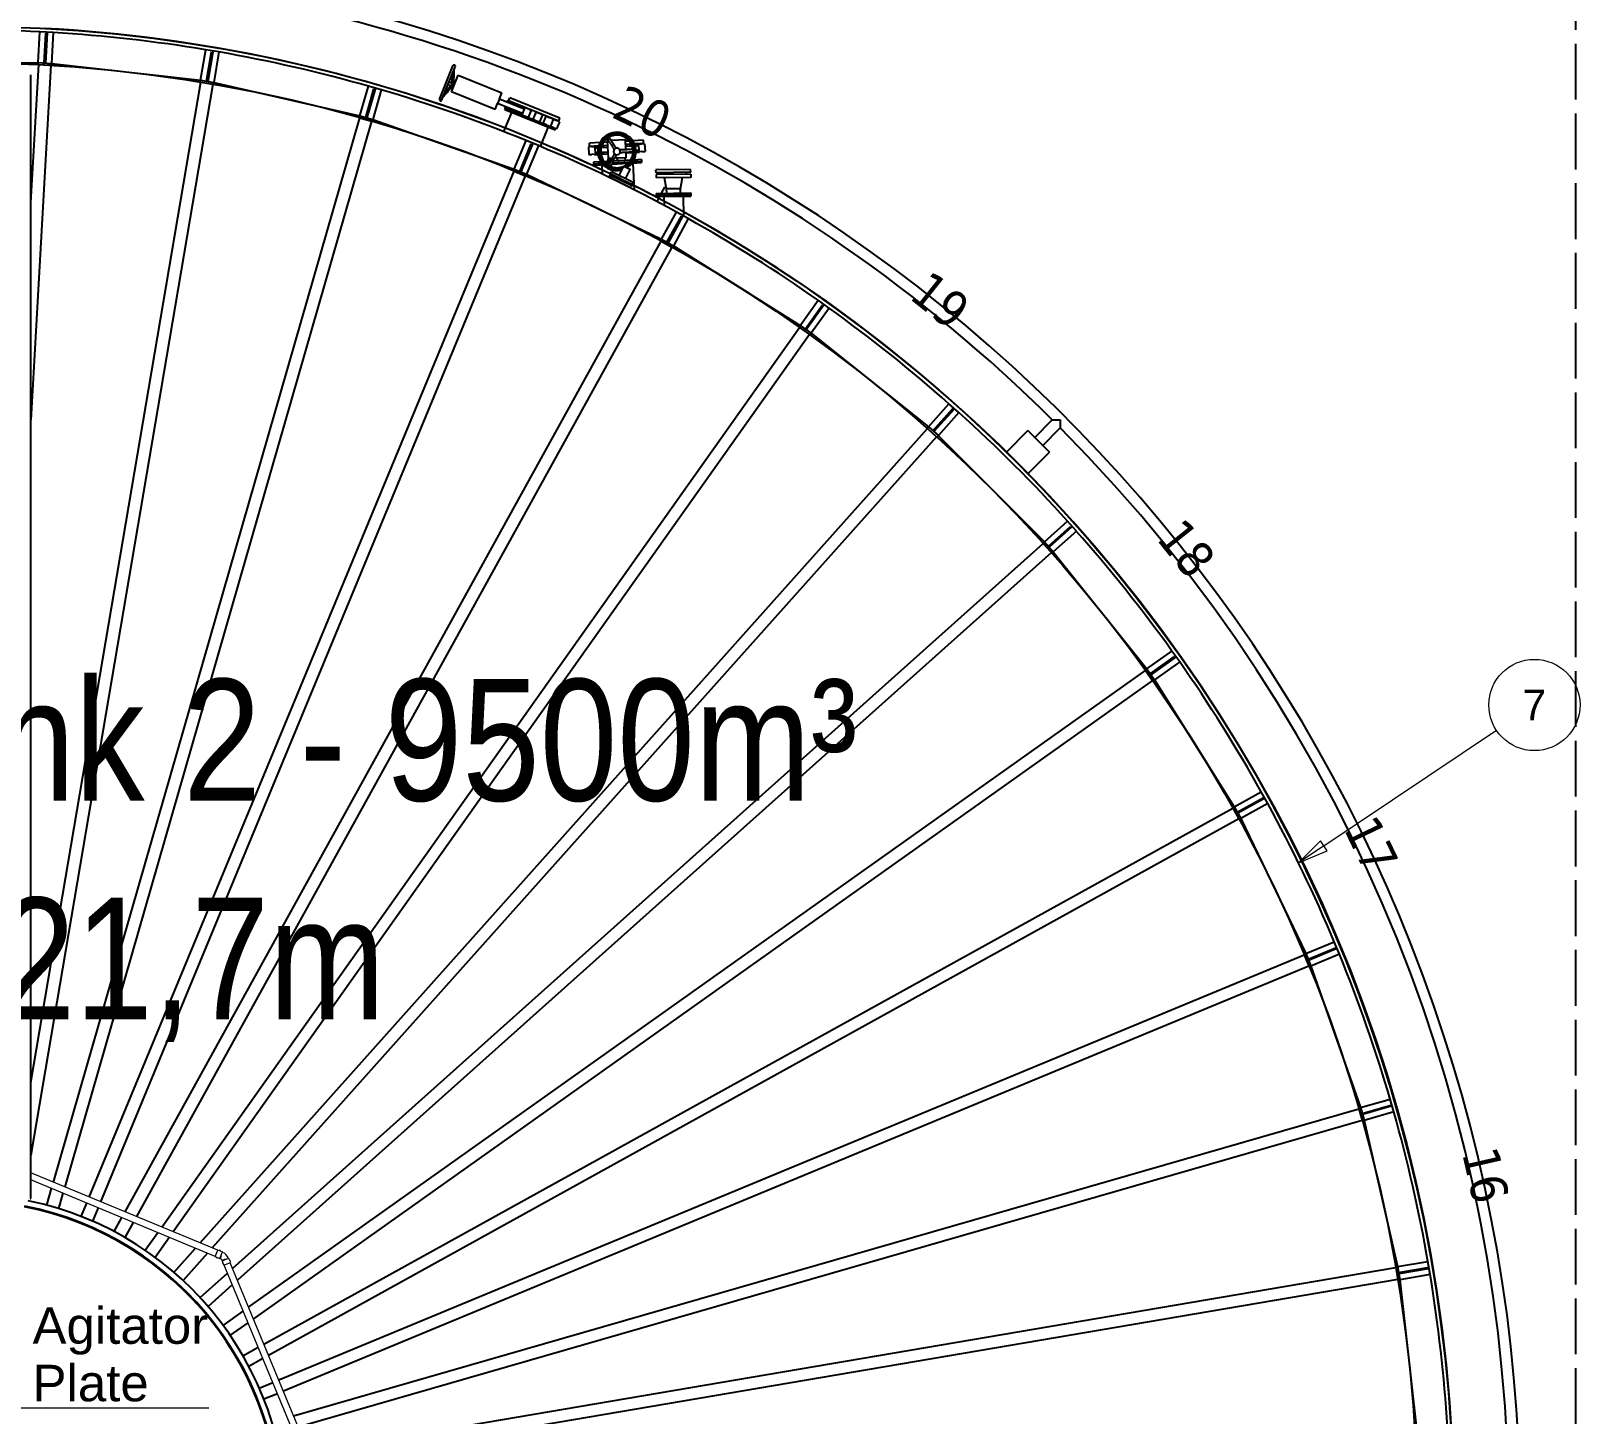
# Model space of a CAD drawing. Header units: millimetres. Extents: x 0 to 118900, y 0 to 84100.
# Drawn here: x 55744 to 68476, y 19628 to 30990 of the extents above; entities that cross this region are included whole.
import ezdxf

# ---------------------------------------------------------------- set-up
doc = ezdxf.new("R2010")
doc.units = ezdxf.units.MM
doc.header["$LTSCALE"] = 100
doc.linetypes.add('DASHED', pattern=[0.2067, 0.1654, -0.0413])
for name, color, linetype, lineweight, true_color in [('4003-AREA-04.1_A-Areas', 7, 'DASHED', 25, 0xcccc00), ('4003-AREA-04.1_F-Foundation', 7, 'Continuous', 25, 0xadadad), ('P_Anti-Foam (AF)', 6, 'Continuous', 18, 0xff00ff)]:
    doc.layers.add(name, color=color, linetype=linetype, lineweight=lineweight, true_color=true_color)
for name, color, linetype, lineweight in [('4003-AREA-04.1_T-Tank', 7, 'Continuous', 25), ('4003-AREA-04.1_T-Tank_Annotation', 7, 'Continuous', 25), ('Symbol', 7, 'Continuous', 18), ('Visible', 7, 'Continuous', 25)]:
    doc.layers.add(name, color=color, linetype=linetype, lineweight=lineweight)
doc.styles.add('Note Text', font='arial.ttf')
doc.styles.add('Text Style173', font='')
doc.styles.add('Text Style176', font='tahoma.ttf')
doc.styles.add('Title', font='arial.ttf')
doc.styles.get('Text Style173').set_extended_font_data('Bahnschrift SemiLight Condensed')
doc.dimstyles.new('Default - Method 2a$7', dxfattribs={"dimscale": 100, "dimtxt": 3, "dimasz": 2.5, "dimexe": 3, "dimexo": 0.5, "dimgap": 0.7, "dimtad": 0, "dimtoh": 1, "dimdec": 1, "dimrnd": 1e-08, "dimtxsty": 'Title', "dimcen": 0.09, "dimdle": 10, "dimclrd": 256, "dimclre": 256, "dimclrt": 7, "dimazin": 2, "dimtfac": 0.833333, "dimtdec": 1, "dimtmove": 0, "dimatfit": 3, "dimfxl": 1, "dimtolj": 1, "dimlwd": -1, "dimlwe": -1, "dimarcsym": 0})

# ---------------------------------------------------------------- blocks, each defined once
blk = doc.blocks.new('Balloon1')
at = {"layer": 'Symbol'}
for p, q in [((663.69, 242.95), (677.9, 252.45)), ((663.42, 243.37), (661.61, 241.56)), ((663.97, 242.54), (663.42, 243.37)), ((663.69, 242.95), (661.61, 241.56)), ((661.61, 241.56), (663.97, 242.54))]:
    blk.add_line(p, q, dxfattribs=at)
at = {"layer": 'Symbol', "flags": 128}
blk.add_lwpolyline([(663.42, 243.37), (661.61, 241.56), (663.97, 242.54), (663.42, 243.37)], dxfattribs=at)
at = {"layer": 'Symbol'}
blk.add_circle((681.01, 254.53), 3.75, dxfattribs=at)
blk.add_solid([(663.42, 243.37), (661.61, 241.56), (663.97, 242.54), (663.42, 243.37)], dxfattribs=at)
at = {"layer": 'Symbol', "insert": (681.01, 254.53), "char_height": 2.5, "attachment_point": 5, "style": 'Note Text'}
blk.add_mtext('7', dxfattribs=at)

msp = doc.modelspace()

# ---------------------------------------------------------------- linework, layer by layer
at = {"layer": '4003-AREA-04.1_A-Areas', "ltscale": 27.703241}
msp.add_line((68437.91, 32029.59), (68437.91, 1680.41), dxfattribs=at)
at = {"layer": '4003-AREA-04.1_F-Foundation'}
msp.add_circle((55187.91, 18779.59), 12250, dxfattribs=at)
at = {"layer": '4003-AREA-04.1_T-Tank'}
msp.add_circle((55187.91, 18779.59), 11950, dxfattribs=at)
at = {"layer": 'P_Anti-Foam (AF)'}
for p, q in [((57279.37, 20973.2), (55743.91, 21609.21)), ((57258.71, 20923.31), (55743.91, 21550.76)), ((57257.83, 20921.19), (57280.25, 20975.33)), ((57257.83, 20921.19), (57268.26, 20916.87)), ((57277.13, 20913.19), (57294.78, 20905.88)), ((57280.25, 20975.33), (57290.69, 20971.01)), ((57294.78, 20905.88), (57317.21, 20960.02)), ((57298.9, 20906.49), (57294.78, 20905.88)), ((57299.56, 20967.33), (57317.21, 20960.02)), ((57314.2, 20886.46), (57368.34, 20908.89)), ((57314.8, 20890.58), (57314.2, 20886.46)), ((57314.2, 20886.46), (57321.51, 20868.82)), ((57319.98, 20956.29), (57317.21, 20960.02)), ((57364.61, 20911.67), (57368.34, 20908.89)), ((57368.34, 20908.89), (57375.65, 20891.24)), ((57379.32, 20882.37), (57383.65, 20871.93)), ((57325.18, 20859.95), (57329.51, 20849.51)), ((57329.51, 20849.51), (57383.65, 20871.93)), ((58168.02, 18831.16), (57331.63, 20850.39)), ((58217.91, 18851.83), (57381.52, 20871.05))]:
    msp.add_line(p, q, dxfattribs=at)
for centre, radius, start, end in [((57268.17, 20916.63), 0.25, 349.312282, 67.5), ((57272.99, 20915.73), 4.65, 169.312282, 325.687718), ((57277.04, 20912.96), 0.25, 67.5, 145.687718), ((57290.79, 20971.24), 0.25, 247.5, 325.687718), ((57294.84, 20968.47), 4.65, 349.312282, 145.687718), ((57281.05, 20872.73), 38.18, 27.870182, 62.129818), ((57299.66, 20967.56), 0.25, 169.312282, 247.5), ((57281.19, 20872.87), 92, 24.940961, 65.059039), ((57375.88, 20891.34), 0.25, 202.5, 280.687718), ((57376.79, 20886.52), 4.65, 304.312282, 100.687718), ((57379.55, 20882.47), 0.25, 124.312282, 202.5), ((57324.04, 20864.67), 4.65, 124.312282, 280.687718), ((57321.28, 20868.72), 0.25, 304.312282, 22.5), ((57324.95, 20859.85), 0.25, 22.5, 100.687718)]:
    msp.add_arc(centre, radius, start, end, dxfattribs=at)
for points, knots in [([(57309.51, 20931.37), (57308.42, 20928.8), (57307.34, 20926.23), (57304.96, 20920.62), (57303.71, 20917.71), (57301.68, 20912.96), (57300.87, 20911.07), (57299.82, 20908.63), (57299.49, 20907.86), (57299.1, 20906.95), (57298.99, 20906.7), (57298.91, 20906.52), (57298.9, 20906.49), (57298.9, 20906.49)], [-12.76667499, -12.76667499, -12.76667499, -12.76667499, -11.92474043, -11.92474043, -10.84812963, -10.84812963, -9.88682682, -9.88682682, -9.21520276, -9.21520276, -8.74196393, -8.74196393, -8.51116039, -8.51116039, -8.51116039, -8.51116039]), ([(57314.8, 20890.58), (57314.8, 20890.58), (57314.81, 20890.58), (57314.9, 20890.62), (57315.62, 20890.93), (57318.25, 20892.07), (57320.14, 20892.88), (57324.84, 20894.89), (57327.6, 20896.07), (57333.51, 20898.58), (57336.59, 20899.88), (57339.69, 20901.19)], [-8.51496106, -8.51496106, -8.51496106, -8.51496106, -8.44491715, -8.44491715, -7.38481418, -7.38481418, -6.32444895, -6.32444895, -5.26847104, -5.26847104, -4.2563348, -4.2563348, -4.2563348, -4.2563348])]:
    msp.add_open_spline(points, degree=3, knots=knots, dxfattribs=at)
at = {"layer": 'Visible'}
for p, q in [((55803.37, 30729.88), (55817.6, 30983.48)), ((55927.43, 30977.32), (55817.6, 30983.48)), ((55853.3, 30727.08), (55867.02, 30971.69)), ((55877.01, 30971.13), (55863.28, 30726.52)), ((55867.02, 30971.69), (55877.01, 30971.13)), ((55927.43, 30977.32), (55913.2, 30723.72)), ((57137.51, 30585.83), (57180.05, 30836.24)), ((57288.49, 30817.82), (57180.05, 30836.24)), ((57186.81, 30577.46), (57227.83, 30819)), ((57237.69, 30817.32), (57196.67, 30575.78)), ((57227.83, 30819), (57237.69, 30817.32)), ((57288.49, 30817.82), (57245.96, 30567.41)), ((55187.63, 30729.59), (55803.36, 30729.62)), ((55743.91, 29580.88), (55807.47, 30713.63)), ((55907.31, 30708.02), (55743.91, 27795.92)), ((55802.48, 30713.91), (55803.37, 30729.88)), ((55802.48, 30713.91), (55807.47, 30713.63)), ((55803.37, 30729.88), (55913.2, 30723.72)), ((55807.47, 30713.63), (55907.31, 30708.02)), ((55907.31, 30708.02), (55912.31, 30707.74)), ((55913.2, 30723.72), (55912.31, 30707.74)), ((55913.19, 30723.46), (57137.47, 30585.57)), ((59100.64, 30426.38), (59215.03, 30708.33)), ((59119.17, 30418.86), (59233.56, 30700.81)), ((55743.91, 21399.59), (55743.91, 30629.59)), ((55743.91, 22351.48), (57139.76, 30569.22)), ((57134.83, 30570.06), (57137.51, 30585.83)), ((57134.83, 30570.06), (57139.76, 30569.22)), ((57137.51, 30585.83), (57245.96, 30567.41)), ((57139.76, 30569.22), (57238.35, 30552.47)), ((57245.96, 30567.41), (57243.28, 30551.64)), ((57245.92, 30567.15), (58447.06, 30293.06)), ((59199.98, 30490.36), (59256, 30628.43)), ((59200.05, 30561.02), (59206.63, 30577.24)), ((59202.24, 30538.55), (59209.76, 30557.08)), ((59203.1, 30519.32), (59223.77, 30570.28)), ((59206.63, 30577.24), (59223.77, 30570.28)), ((59220.95, 30563.33), (59228.37, 30560.32)), ((59256, 30628.43), (59614.61, 30482.94)), ((57238.35, 30552.47), (55743.91, 21754.33)), ((57238.35, 30552.47), (57243.28, 30551.64)), ((58447.13, 30293.31), (58517.44, 30537.38)), ((58495.18, 30279.47), (58562.99, 30514.9)), ((58572.6, 30512.13), (58504.79, 30276.7)), ((58623.14, 30506.94), (58517.44, 30537.38)), ((58623.14, 30506.94), (58552.84, 30262.86)), ((58562.99, 30514.9), (58572.6, 30512.13)), ((59185.95, 30526.27), (59192.53, 30542.49)), ((59185.95, 30526.27), (59203.1, 30519.32)), ((59558.59, 30344.87), (59199.98, 30490.36)), ((59205.92, 30526.26), (59213.33, 30523.26)), ((59594.12, 30432.43), (59579.08, 30395.37)), ((59594.12, 30432.43), (59614.61, 30482.94)), ((59594.12, 30432.43), (59798.07, 30349.69)), ((59669.53, 30417.49), (59679.31, 30441.58)), ((60091.66, 30274.28), (59679.31, 30441.58)), ((59558.59, 30344.87), (59579.08, 30395.37)), ((59783.03, 30312.62), (59579.08, 30395.37)), ((59631.58, 30163.01), (59695.14, 30319.68)), ((59641.5, 30370.04), (59636.99, 30358.92)), ((59636.99, 30358.92), (59660.03, 30349.57)), ((59639.08, 30342.43), (59643.59, 30353.55)), ((60051.43, 30175.13), (59639.08, 30342.43)), ((60055.94, 30186.25), (59643.59, 30353.55)), ((59661.05, 30418.23), (59656.54, 30407.11)), ((59688.79, 30337.91), (59660.03, 30349.57)), ((59684.09, 30408.88), (59661.05, 30418.23)), ((60081.88, 30250.18), (59669.53, 30417.49)), ((59678.35, 30342.14), (59677.41, 30339.83)), ((59684.09, 30408.88), (59712.85, 30397.21)), ((59693.3, 30349.03), (59688.79, 30337.91)), ((59688.79, 30337.91), (59721.59, 30324.6)), ((59703.35, 30403.76), (59702.41, 30401.45)), ((59712.85, 30397.21), (59708.34, 30386.09)), ((59745.65, 30383.91), (59712.85, 30397.21)), ((59747.36, 30314.15), (59721.59, 30324.6)), ((59745.65, 30383.91), (59771.42, 30373.45)), ((59751.87, 30325.26), (59747.36, 30314.15)), ((59771.42, 30373.45), (59766.91, 30362.33)), ((59802.58, 30360.81), (59778.52, 30301.5)), ((59841.8, 30344.89), (59802.58, 30360.81)), ((59854.23, 30339.85), (59830.17, 30280.55)), ((59841.8, 30344.89), (59854.23, 30339.85)), ((59871.25, 30263.88), (59895.31, 30323.19)), ((59895.31, 30323.19), (59907.74, 30318.14)), ((59946.96, 30302.23), (59907.74, 30318.14)), ((59946.96, 30302.23), (59922.9, 30242.92)), ((55928.87, 21532.6), (58447.51, 30276.55)), ((58543.6, 30248.87), (56021.84, 21494.09)), ((58442.7, 30277.93), (58447.13, 30293.31)), ((58442.7, 30277.93), (58447.51, 30276.55)), ((58447.13, 30293.31), (58552.84, 30262.86)), ((58447.51, 30276.55), (58543.6, 30248.87)), ((58543.6, 30248.87), (58548.41, 30247.49)), ((58552.84, 30262.86), (58548.41, 30247.49)), ((58552.76, 30262.61), (59715.67, 29855.76)), ((59778.52, 30301.5), (59817.74, 30285.59)), ((59830.17, 30280.55), (59817.74, 30285.59)), ((59883.68, 30258.84), (59871.25, 30263.88)), ((59883.68, 30258.84), (59922.9, 30242.92)), ((59931.81, 30041.2), (59995.37, 30197.87)), ((59954.06, 30230.28), (59978.12, 30289.59)), ((59979.83, 30219.83), (59954.06, 30230.28)), ((59978.12, 30289.59), (60003.89, 30279.13)), ((59979.83, 30219.83), (60012.62, 30206.52)), ((60036.68, 30265.83), (60003.89, 30279.13)), ((60036.68, 30265.83), (60012.62, 30206.52)), ((60041.38, 30194.85), (60012.62, 30206.52)), ((60023.06, 30202.29), (60022.12, 30199.97)), ((60036.68, 30265.83), (60065.44, 30254.16)), ((60041.38, 30194.85), (60064.43, 30185.5)), ((60048.06, 30263.91), (60047.12, 30261.59)), ((60051.43, 30175.13), (60055.94, 30186.25)), ((60088.49, 30244.81), (60064.43, 30185.5)), ((60088.49, 30244.81), (60065.44, 30254.16)), ((60081.88, 30250.18), (60091.66, 30274.28)), ((59715.77, 29856), (59812.96, 30090.67)), ((59761.96, 29836.86), (59855.71, 30063.22)), ((59864.95, 30059.39), (59771.2, 29833.04)), ((59914.59, 30048.57), (59812.96, 30090.67)), ((59914.59, 30048.57), (59817.4, 29813.91)), ((59855.71, 30063.22), (59864.95, 30059.39)), ((60419.67, 30072.72), (60333.26, 30068.01)), ((60334.68, 30042.05), (60333.26, 30068.01)), ((60482.46, 30050.11), (60434.61, 30047.5)), ((60481.04, 30076.07), (60448.22, 30074.28)), ((60482.6, 30047.61), (60479.2, 30047.43)), ((60479.2, 30047.43), (60479.85, 30035.44)), ((60480.28, 30090.05), (60489.24, 30090.54)), ((60480.28, 30090.05), (60488.4, 29941.27)), ((60512.3, 30091.8), (60629.06, 30098.16)), ((60633.61, 30014.79), (60629.06, 30098.16)), ((60662.64, 30085.97), (60629.82, 30084.18)), ((60679.09, 30060.83), (60631.24, 30058.22)), ((60634.77, 30055.91), (60631.38, 30055.73)), ((60634.77, 30055.91), (60635.43, 30043.93)), ((60668.35, 30057.74), (60680.28, 30058.39)), ((60669.01, 30045.76), (60668.35, 30057.74)), ((60777.6, 30092.25), (60691.19, 30087.53)), ((60779.02, 30066.28), (60704.76, 30062.23)), ((60731.46, 30061.19), (60705.78, 30059.79)), ((60710.01, 30048), (60737.37, 30049.49)), ((60731.46, 30061.19), (60762.45, 30062.88)), ((60731.46, 30061.19), (60732.11, 30049.2)), ((60737.37, 30049.49), (60739.55, 30009.55)), ((60742.57, 30064.3), (60742.71, 30061.8)), ((60787.28, 30064.23), (60762.45, 30062.88)), ((60779.02, 30066.28), (60777.6, 30092.25)), ((60787.28, 30064.23), (60790.77, 30000.33)), ((60351.52, 30040.46), (60326.69, 30039.11)), ((60326.69, 30039.11), (60330.17, 29975.2)), ((60330.17, 29975.2), (60355.01, 29976.56)), ((60408.93, 30046.1), (60334.68, 30042.05)), ((60351.52, 30040.46), (60382.51, 30042.15)), ((60386, 29978.25), (60355.01, 29976.56)), ((60371.13, 30044.04), (60371.26, 30041.54)), ((60374.75, 29977.63), (60374.88, 29975.14)), ((60374.88, 29975.14), (60404.1, 29976.73)), ((60377.91, 30029.88), (60405.27, 30031.38)), ((60377.91, 30029.88), (60380.08, 29989.94)), ((60402.55, 29991.17), (60380.08, 29989.94)), ((60408.19, 30043.55), (60382.51, 30042.15)), ((60382.51, 30042.15), (60383.16, 30030.17)), ((60385.34, 29990.23), (60386, 29978.25)), ((60386, 29978.25), (60403.74, 29979.22)), ((60485.43, 29995.69), (60426.42, 29992.47)), ((60449.1, 29981.69), (60427.7, 29980.52)), ((60428.11, 29978.04), (60486.22, 29981.21)), ((60430.05, 30032.73), (60483.25, 30035.63)), ((60433.69, 30044.94), (60445.62, 30045.6)), ((60445.62, 30045.6), (60446.27, 30033.61)), ((60448.45, 29993.67), (60449.1, 29981.69)), ((60481.23, 29917.85), (60491.57, 29939.47)), ((60482.03, 29995.5), (60482.68, 29983.52)), ((60482.68, 29983.52), (60486.08, 29983.71)), ((60519.26, 29942.95), (60488.4, 29941.27)), ((60493.37, 29938.61), (60491.57, 29939.47)), ((60493.37, 29938.61), (60500.28, 29935.3)), ((60500.47, 29941.93), (60499.81, 29918.86)), ((60671.98, 29928.25), (60530.31, 29920.52)), ((60637.18, 29949.39), (60542.32, 29944.21)), ((60563.79, 29922.35), (60562.54, 29945.31)), ((60563.04, 29945.34), (60564.29, 29922.38)), ((60625.1, 29948.73), (60628.27, 29925.87)), ((60632.03, 30043.74), (60685.23, 30046.65)), ((60637.18, 29949.39), (60634.7, 29994.82)), ((60634.86, 29991.82), (60638.26, 29992.01)), ((60635, 29989.33), (60693.11, 29992.5)), ((60638.1, 29995), (60638.26, 29992.01)), ((60671.84, 29993.84), (60671.68, 29996.83)), ((60693.24, 29995.01), (60671.84, 29993.84)), ((60693.4, 29917.4), (60761.9, 29921.14)), ((60693.4, 29917.4), (60761.9, 29921.14)), ((60761.25, 29933.12), (60700.38, 29929.8)), ((60739.55, 30009.55), (60717.08, 30008.32)), ((60717.11, 29993.8), (60746.33, 29995.4)), ((60717.2, 29996.31), (60734.95, 29997.28)), ((60734.29, 30009.26), (60734.95, 29997.28)), ((60765.93, 29998.97), (60734.95, 29997.28)), ((60746.2, 29997.89), (60746.33, 29995.4)), ((60761.25, 29933.12), (60761.9, 29921.14)), ((60761.9, 29921.14), (60762.55, 29909.15)), ((60765.93, 29998.97), (60790.77, 30000.33)), ((56223.44, 21410.59), (59714.26, 29839.3)), ((59806.65, 29801.04), (56315.83, 21372.32)), ((59709.64, 29841.21), (59715.77, 29856)), ((59709.64, 29841.21), (59714.26, 29839.3)), ((59714.26, 29839.3), (59806.65, 29801.04)), ((59715.77, 29856), (59817.4, 29813.91)), ((59806.65, 29801.04), (59811.27, 29799.12)), ((59817.4, 29813.91), (59811.27, 29799.12)), ((59817.3, 29813.67), (60927.33, 29279.16)), ((60427.7, 29914.93), (60366.83, 29911.61)), ((60366.83, 29911.61), (60367.48, 29899.62)), ((60367.48, 29899.62), (60435.98, 29903.36)), ((60367.48, 29899.62), (60435.98, 29903.36)), ((60367.48, 29899.62), (60368.14, 29887.64)), ((60368.14, 29887.64), (60445.94, 29891.88)), ((60432.88, 29816.74), (60440.71, 29833.13)), ((60441.84, 29812.48), (60437.54, 29891.43)), ((60507.25, 29919.26), (60456.1, 29916.47)), ((60466.56, 29905.03), (60500.99, 29906.91)), ((60466.56, 29905.03), (60500.99, 29906.91)), ((60479.79, 29893.73), (60494.72, 29894.55)), ((60503, 29809.14), (60497.93, 29798.82)), ((60503, 29809.14), (60682.46, 29720.84)), ((60506.09, 29815.42), (60514.92, 29833.36)), ((60685.55, 29727.12), (60506.09, 29815.42)), ((60694.38, 29745.07), (60514.92, 29833.36)), ((60517.78, 29895.8), (60650.9, 29903.06)), ((60524.05, 29908.16), (60662.82, 29915.73)), ((60524.05, 29908.16), (60662.82, 29915.73)), ((60542.01, 29794.4), (60646.99, 29742.75)), ((60577.73, 29802.46), (60615.7, 29879.63)), ((60617.49, 29878.74), (60615.7, 29879.63)), ((60617.49, 29878.74), (60667.74, 29854.02)), ((60631.57, 29775.97), (60669.54, 29853.14)), ((60669.54, 29853.14), (60667.74, 29854.02)), ((60684.75, 29904.91), (60762.55, 29909.15)), ((60705.28, 29683.13), (60693.16, 29905.37)), ((61165.86, 29851.77), (60880.88, 29848.16)), ((60881.16, 29826.16), (60880.88, 29848.16)), ((61166.14, 29829.77), (60881.16, 29826.16)), ((61166.33, 29814.77), (60881.35, 29811.17)), ((60881.35, 29811.17), (60881.69, 29784.17)), ((60917.66, 29826.63), (60917.85, 29811.63)), ((61129.64, 29829.31), (61129.83, 29814.31)), ((61166.14, 29829.77), (61165.86, 29851.77)), ((61166.33, 29814.77), (61166.67, 29787.77)), ((60501.57, 29788.11), (60666.67, 29706.88)), ((60544.24, 29767.12), (60542.66, 29763.9)), ((60567.58, 29781.82), (60568.9, 29784.51)), ((60621.42, 29755.34), (60622.74, 29758.03)), ((60624.01, 29727.87), (60622.43, 29724.66)), ((60682.46, 29720.84), (60677.38, 29710.53)), ((60685.55, 29727.12), (60694.38, 29745.07)), ((61166.67, 29787.77), (60881.69, 29784.17)), ((60926.59, 29656.73), (60953.73, 29707.86)), ((60968.21, 29692.38), (60950.49, 29785.04)), ((60955.5, 29706.92), (60953.73, 29707.86)), ((60955.5, 29706.92), (60966.55, 29701.05)), ((61082.5, 29693.82), (60968.21, 29692.38)), ((60968.8, 29657.26), (60968.36, 29692.38)), ((61082.79, 29658.7), (61082.35, 29693.82)), ((61082.5, 29693.82), (61097.86, 29786.9)), ((60883.31, 29656.18), (61168.29, 29659.78)), ((60883.31, 29656.18), (60883.46, 29644.18)), ((60883.46, 29644.18), (61168.44, 29647.78)), ((60883.49, 29642.18), (61168.46, 29645.78)), ((60883.49, 29642.18), (60883.64, 29630.18)), ((60883.64, 29630.18), (61168.62, 29633.79)), ((60889.96, 29587.69), (60912.7, 29630.55)), ((60916.98, 29642.6), (60916.96, 29644.6)), ((60942.96, 29559.57), (60947.43, 29568)), ((60946.63, 29630.98), (60947.57, 29557.1)), ((61105.62, 29632.99), (61107.68, 29470)), ((61134.97, 29645.36), (61134.94, 29647.36)), ((61168.29, 29659.78), (61168.44, 29647.78)), ((61168.46, 29645.78), (61168.62, 29633.79)), ((60927.46, 29279.39), (61050.31, 29501.7)), ((60971.22, 29255.21), (61089.72, 29469.64)), ((61098.48, 29464.8), (60979.97, 29250.37)), ((61146.59, 29448.5), (61023.74, 29226.19)), ((61146.59, 29448.5), (61050.31, 29501.7)), ((61089.72, 29469.64), (61098.48, 29464.8)), ((56517.43, 21288.81), (60924.1, 29262.97)), ((61011.62, 29214.6), (56610.4, 21250.3)), ((60919.72, 29265.39), (60927.46, 29279.39)), ((60919.72, 29265.39), (60924.1, 29262.97)), ((60924.1, 29262.97), (61011.62, 29214.6)), ((60927.46, 29279.39), (61023.74, 29226.19)), ((61011.62, 29214.6), (61016, 29212.18)), ((61023.74, 29226.19), (61016, 29212.18)), ((61023.61, 29225.96), (62066.83, 28570.53)), ((62066.98, 28570.74), (62213.95, 28777.9)), ((62303.66, 28714.25), (62213.95, 28777.9)), ((62107.75, 28541.81), (62249.52, 28741.63)), ((62257.68, 28735.85), (62115.91, 28536.03)), ((62303.66, 28714.25), (62156.69, 28507.09)), ((62249.52, 28741.63), (62257.68, 28735.85)), ((56818.37, 21164.16), (62061.8, 28554.8)), ((62057.72, 28557.69), (62066.98, 28570.74)), ((62057.72, 28557.69), (62061.8, 28554.8)), ((62061.8, 28554.8), (62143.35, 28496.94)), ((62066.98, 28570.74), (62156.69, 28507.09)), ((62143.35, 28496.94), (56913.14, 21124.9)), ((62143.35, 28496.94), (62147.43, 28494.05)), ((62156.69, 28507.09), (62147.43, 28494.05)), ((62156.54, 28506.88), (63119.81, 27738.77)), ((63119.98, 27738.97), (63289.23, 27928.37)), ((63157.27, 27705.65), (63320.51, 27888.34)), ((63371.25, 27855.08), (63289.23, 27928.37)), ((63320.51, 27888.34), (63327.97, 27881.68)), ((63327.97, 27881.68), (63164.72, 27698.99)), ((63371.25, 27855.08), (63202.01, 27665.67)), ((63994.22, 27650.95), (64138.41, 27795.15)), ((57134.59, 21033.17), (63113.05, 27723.71)), ((63187.62, 27657.07), (57232.47, 20992.63)), ((63109.32, 27727.04), (63119.98, 27738.97)), ((63109.32, 27727.04), (63113.05, 27723.71)), ((63113.05, 27723.71), (63187.62, 27657.07)), ((63119.98, 27738.97), (63202.01, 27665.67)), ((63187.62, 27657.07), (63191.35, 27653.74)), ((63202.01, 27665.67), (63191.35, 27653.74)), ((63201.83, 27665.48), (64073.05, 26794.35)), ((63938.36, 27706.82), (63761.13, 27529.59)), ((63938.36, 27706.82), (64115.13, 27530.04)), ((64059.27, 27585.9), (64203.46, 27730.09)), ((63937.91, 27352.81), (64115.13, 27530.04)), ((64073.24, 26794.52), (64262.62, 26963.78)), ((64106.56, 26757.24), (64289.23, 26920.51)), ((64295.9, 26913.05), (64113.22, 26749.79)), ((64335.93, 26881.77), (64146.54, 26712.51)), ((64335.93, 26881.77), (64262.62, 26963.78)), ((64289.23, 26920.51), (64295.9, 26913.05)), ((57400.83, 20824.43), (64064.64, 26780.13)), ((64061.31, 26783.86), (64073.24, 26794.52)), ((64061.31, 26783.86), (64064.64, 26780.13)), ((64064.64, 26780.13), (64131.28, 26705.57)), ((64073.24, 26794.52), (64146.54, 26712.51)), ((64131.28, 26705.57), (57441.38, 20726.55)), ((64131.28, 26705.57), (64134.61, 26701.84)), ((64146.54, 26712.51), (64134.61, 26701.84)), ((64146.35, 26712.33), (64914.55, 25749.14)), ((64914.76, 25749.29), (65121.9, 25896.28)), ((64943.69, 25708.51), (65143.5, 25850.29)), ((65185.56, 25806.57), (65121.9, 25896.28)), ((65143.5, 25850.29), (65149.29, 25842.14)), ((57533.11, 20505.08), (64904.6, 25735.95)), ((64901.71, 25740.03), (64914.76, 25749.29)), ((64901.71, 25740.03), (64904.6, 25735.95)), ((64904.6, 25735.95), (64962.47, 25654.4)), ((64914.76, 25749.29), (64978.42, 25659.58)), ((65149.29, 25842.14), (64949.48, 25700.35)), ((65185.56, 25806.57), (64978.42, 25659.58)), ((64962.47, 25654.4), (57572.37, 20410.31)), ((64962.47, 25654.4), (64965.37, 25650.32)), ((64978.42, 25659.58), (64965.37, 25650.32)), ((64978.2, 25659.43), (65633.73, 24616.28)), ((65633.96, 24616.4), (65856.26, 24739.28)), ((65909.47, 24643), (65856.26, 24739.28)), ((57658.52, 20202.33), (65622.37, 24604.28)), ((65619.95, 24608.66), (65633.96, 24616.4)), ((65619.95, 24608.66), (65622.37, 24604.28)), ((65622.37, 24604.28), (65670.75, 24516.76)), ((65633.96, 24616.4), (65687.17, 24520.13)), ((65658.14, 24572.64), (65872.57, 24691.16)), ((65877.4, 24682.41), (65662.98, 24563.89)), ((65909.47, 24643), (65687.17, 24520.13)), ((65872.57, 24691.16), (65877.4, 24682.41)), ((65670.75, 24516.76), (57697.03, 20109.36)), ((65670.75, 24516.76), (65673.17, 24512.39)), ((65687.17, 24520.13), (65673.17, 24512.39)), ((65686.94, 24520), (66221.55, 23410.01)), ((66221.79, 23410.11), (66456.45, 23507.33)), ((66240.92, 23363.92), (66467.27, 23457.69)), ((66471.1, 23448.45), (66244.75, 23354.68)), ((66498.55, 23405.7), (66456.45, 23507.33)), ((66467.27, 23457.69), (66471.1, 23448.45)), ((57780.53, 19907.76), (66208.92, 23399.37)), ((66247.19, 23306.99), (57818.8, 19815.37)), ((66207.01, 23403.99), (66221.79, 23410.11)), ((66207.01, 23403.99), (66208.92, 23399.37)), ((66208.92, 23399.37), (66247.19, 23306.99)), ((66221.79, 23410.11), (66263.89, 23308.49)), ((66247.19, 23306.99), (66249.11, 23302.37)), ((66263.89, 23308.49), (66249.11, 23302.37)), ((66263.65, 23308.39), (66670.61, 22145.52)), ((66498.55, 23405.7), (66263.89, 23308.49)), ((66670.86, 22145.6), (66914.93, 22215.92)), ((66684.71, 22097.55), (66920.13, 22165.39)), ((66922.9, 22155.78), (66687.48, 22087.94)), ((66945.39, 22110.22), (66914.93, 22215.92)), ((66920.13, 22165.39), (66922.9, 22155.78)), ((57902.31, 19613.77), (66656.87, 22136.36)), ((66684.56, 22040.27), (57940.82, 19520.8)), ((66655.49, 22141.17), (66670.86, 22145.6)), ((66655.49, 22141.17), (66656.87, 22136.36)), ((66656.87, 22136.36), (66684.56, 22040.27)), ((66670.86, 22145.6), (66701.32, 22039.9)), ((66684.56, 22040.27), (66685.95, 22035.47)), ((66701.32, 22039.9), (66685.95, 22035.47)), ((66701.07, 22039.82), (66975.28, 20838.71)), ((66945.39, 22110.22), (66701.32, 22039.9)), ((55737.91, 21399.59), (55743.91, 21399.59)), ((55874.42, 21343.58), (55913.82, 21480.38)), ((56006.8, 21441.87), (55970.51, 21315.9)), ((56157.18, 21250.59), (56202.78, 21360.69)), ((56295.17, 21322.43), (56249.57, 21212.33)), ((56427.75, 21126.53), (56491.14, 21241.25)), ((56584.11, 21202.74), (56515.27, 21078.16)), ((56682.72, 20972.96), (56786.32, 21118.98)), ((56881.09, 21079.73), (56764.28, 20915.09)), ((56918.9, 20791.8), (57096.47, 20990.51)), ((57194.35, 20949.97), (56993.47, 20725.17)), ((66975.53, 20838.75), (67225.94, 20881.31)), ((67244.37, 20772.86), (67225.94, 20881.31)), ((57133.32, 20585.34), (57358.18, 20786.3)), ((58026.96, 19312.82), (66960.6, 20831.14)), ((66959.76, 20836.07), (66975.53, 20838.75)), ((66959.76, 20836.07), (66960.6, 20831.14)), ((66960.6, 20831.14), (66977.35, 20732.55)), ((66975.53, 20838.75), (66993.96, 20730.3)), ((66983.91, 20789.46), (67225.45, 20830.51)), ((67227.12, 20820.65), (66985.59, 20779.6)), ((67244.37, 20772.86), (66993.96, 20730.3)), ((67225.45, 20830.51), (67227.12, 20820.65)), ((57398.72, 20688.42), (57199.95, 20510.77)), ((66977.35, 20732.55), (58066.21, 19218.06)), ((66977.35, 20732.55), (66978.19, 20727.62)), ((66993.96, 20730.3), (66978.19, 20727.62)), ((66993.71, 20730.26), (67131.71, 19505.99)), ((57323.26, 20356.17), (57487.94, 20473.02)), ((57527.19, 20378.26), (57381.13, 20274.61)), ((57486.36, 20107.17), (57610.96, 20176.04)), ((57649.47, 20083.07), (57534.73, 20019.65)), ((57620.54, 19841.48), (57730.64, 19887.09)), ((57768.91, 19794.7), (57658.82, 19749.09))]:
    msp.add_line(p, q, dxfattribs=at)
for centre, radius, start, end in [((55187.91, 18779.59), 12796, 225.675698, 85.418923), ((55187.91, 18779.59), 12704, 45.207463, 85.23492), ((55187.91, 18779.59), 12220, 87.046284, 92.959098), ((55187.91, 18779.59), 12250, 68.674309, 86.89504), ((55187.91, 18779.59), 12220, 80.617712, 86.530526), ((55187.91, 18779.59), 12220, 74.189141, 80.101955), ((59221.8, 30698.42), 12, 11.473889, 124.359269), ((55187.91, 18779.59), 12220, 67.760569, 73.673383), ((59112.4, 30428.77), 12, 191.473889, 304.359269), ((55187.91, 18779.59), 12220, 61.331998, 67.244812), ((55187.91, 18779.59), 12250, 64.612345, 67.15885), ((60559.76, 30000.75), 157.5, 301.578684, 284.961871), ((60559.76, 30000.75), 152.13, 300.295513, 286.75353), ((60559.76, 30000.75), 138.87, 296.58965, 292.087728), ((60559.76, 30000.75), 133.6, 127.414635, 238.829271), ((60559.76, 30000.75), 133.6, 118.829271, 127.414635), ((60559.76, 30000.75), 133.6, 7.414635, 118.829271), ((60559.76, 30000.75), 27.5, 144.445639, 221.798267), ((60559.76, 30000.75), 27.5, 101.798267, 144.445639), ((60559.76, 30000.75), 27.5, 221.798267, 264.445639), ((60559.76, 30000.75), 27.5, 24.445639, 101.798267), ((60559.76, 30000.75), 27.5, 264.445639, 341.798267), ((60559.76, 30000.75), 27.5, 341.798267, 24.445639), ((60559.76, 30000.75), 133.6, 294.853505, 358.829271), ((60559.76, 30000.75), 133.6, 358.829271, 7.414635), ((60559.76, 30000.75), 133.6, 238.829271, 247.414635), ((60505.1, 29795.29), 8, 153.80279, 243.80279), ((60559.76, 30000.75), 133.6, 247.414635, 294.689599), ((60538.92, 29788.12), 7, 63.80279, 128.425857), ((60643.9, 29736.47), 7, 359.179724, 63.80279), ((60670.2, 29714.06), 8, 243.80279, 333.80279), ((55187.91, 18779.59), 12250, 62.1848, 63.240699), ((55187.91, 18779.59), 12250, 248.674309, 61.10467), ((55187.91, 18779.59), 12220, 54.903427, 60.81624), ((55187.91, 18779.59), 12220, 48.474855, 54.387669), ((55187.91, 18779.59), 12220, 42.046284, 47.959098), ((55187.91, 18779.59), 12704, 315.207463, 44.792537), ((55187.91, 18779.59), 12220, 35.617712, 41.530526), ((55187.91, 18779.59), 12220, 29.189141, 35.101955), ((55187.91, 18779.59), 12220, 22.760569, 28.673383), ((55187.91, 18779.59), 12220, 16.331998, 22.244812), ((55187.91, 18779.59), 12220, 9.903427, 15.81624), ((55187.91, 18779.59), 2654.3, 191.609291, 78.390709), ((55187.91, 18779.59), 2606, 191.099726, 78.900274), ((55187.91, 18779.59), 2600, 197.342135, 78.874333), ((55187.91, 18779.59), 12220, 3.474855, 9.387669)]:
    msp.add_arc(centre, radius, start, end, dxfattribs=at)
for points, weights in [([(59209.76, 30557.08), (59204.87, 30559.06), (59180.13, 30569.1)], [1, 1.34433280742, 1.0182443409]), ([(59205.76, 30632.27), (59203.64, 30581.91), (59202.75, 30567.68)], [1.10659149782, 1.27776884728, 1]), ([(59206.51, 30576.94), (59207.4, 30591.17), (59209.52, 30641.54)], [1, 1.27776884728, 1.10659149782]), ([(59220.51, 30668.64), (59217.27, 30590.01), (59216.24, 30573.34)], [1.0182443409, 1.34191598388, 1.00506725803]), ([(59195.56, 30522.37), (59184.68, 30509.69), (59132.22, 30451.03)], [1.00506725803, 1.34191598388, 1.0182443409]), ([(59143.22, 30478.13), (59176.79, 30515.74), (59186.07, 30526.56)], [1.10659149782, 1.27776884728, 1]), ([(59189.83, 30535.83), (59180.55, 30525), (59146.98, 30487.4)], [1, 1.27776884727, 1.10659149782]), ([(59172.61, 30550.57), (59197.35, 30540.53), (59202.24, 30538.55)], [1.0182443409, 1.34433280742, 1]), ([(60478.59, 30106.86), (60527.35, 30032.12), (60537.39, 30016.74)], [1, 1.34371839244, 1]), ([(60554.14, 30027.66), (60544.1, 30043.05), (60495.34, 30117.79)], [1, 1.34371839245, 1]), ([(60539.26, 29982.42), (60530.96, 29966.03), (60490.61, 29886.43)], [1, 1.34371839244, 1]), ([(60508.45, 29877.39), (60548.8, 29956.99), (60557.1, 29973.37)], [1, 1.34371839245, 1]), ([(60692.24, 30017.99), (60603.14, 30013.13), (60584.8, 30012.13)], [1, 1.34371839244, 1]), ([(60585.89, 29992.16), (60604.23, 29993.16), (60693.33, 29998.02)], [1, 1.34371839244, 1])]:
    msp.add_rational_spline(points, weights, degree=2, dxfattribs=at)
for points, knots in [([(64138.41, 27795.15), (64138.41, 27795.15), (64138.41, 27795.15), (64138.41, 27795.15), (64139.35, 27795.15), (64143.22, 27795.15), (64146.49, 27795.16), (64155.73, 27795.17), (64162.52, 27795.18), (64180.45, 27795.2), (64191.86, 27795.2), (64203.49, 27795.2), (64203.51, 27795.2), (64203.52, 27795.2)], [-9.95052258, -9.95052258, -9.95052258, -9.95052258, -9.94661218, -9.94661218, -8.28659662, -8.28659662, -6.23930141, -6.23930141, -3.48682618, -3.48682618, 0, 0, 0.0042895, 0.0042895, 0.0042895, 0.0042895]), ([(64203.52, 27795.2), (64203.52, 27795.19), (64203.52, 27795.18), (64203.52, 27783.54), (64203.52, 27772.13), (64203.5, 27754.21), (64203.49, 27747.41), (64203.48, 27738.17), (64203.47, 27734.91), (64203.46, 27731.03), (64203.46, 27730.1), (64203.46, 27730.09), (64203.46, 27730.09), (64203.46, 27730.09)], [-16.97543926, -16.97543926, -16.97543926, -16.97543926, -16.97192692, -16.97192692, -14.116837, -14.116837, -11.86304977, -11.86304977, -10.18667945, -10.18667945, -8.82742222, -8.82742222, -8.8242203, -8.8242203, -8.8242203, -8.8242203])]:
    msp.add_open_spline(points, degree=3, knots=knots, dxfattribs=at)

# ---------------------------------------------------------------- block references
at = {"layer": 'Symbol', "xscale": 100, "yscale": 100, "zscale": 100}
msp.add_blockref('Balloon1', (0, 0), dxfattribs=at)

# ---------------------------------------------------------------- texts
at = {"layer": '4003-AREA-04.1_T-Tank_Annotation', "char_height": 1000, "attachment_point": 7, "style": 'Text Style173'}
for s, insert in [('Digester Tank 2 - 9500m³', (49548.11, 24364.79)), ('Ø23,9m x h21,7m', (49548.11, 22684))]:
    msp.add_mtext(s, dxfattribs=dict(at, insert=insert))
at = {"layer": 'Symbol', "color": 7, "char_height": 300, "attachment_point": 7, "style": 'Text Style176'}
for s, insert, rotation in [('20', (60500.74, 30282.23), 334.288405), ('19', (62945.54, 28797.39), 321.431262), ('18', (64979.55, 26819.46), 308.574119), ('17', (66528.78, 24441.78), 295.716976), ('16', (67499.07, 21775.02), 282.859833)]:
    msp.add_mtext(s, dxfattribs=dict(at, insert=insert, rotation=rotation))
at = {"layer": 'Symbol', "color": 7, "insert": (55756.55, 19728.29), "char_height": 300, "width": 1443.9788, "attachment_point": 7, "line_spacing_factor": 0.944221, "style": 'Title'}
msp.add_mtext('\\fArial|b0|i0;Agitator\\PPlate', dxfattribs=at)

# ---------------------------------------------------------------- leaders
at = {"layer": 'Symbol', "annotation_type": 0, "has_hookline": 1, "hookline_direction": 0, "text_width": 1450.07}
msp.add_leader([(54887.45, 19929.06), (55506.55, 19678.29), (55756.55, 19678.29)], dimstyle='Default - Method 2a$7', override={"dimgap": 0, "dimtad": 1}, dxfattribs=at)

doc.saveas('drawing.dxf')
